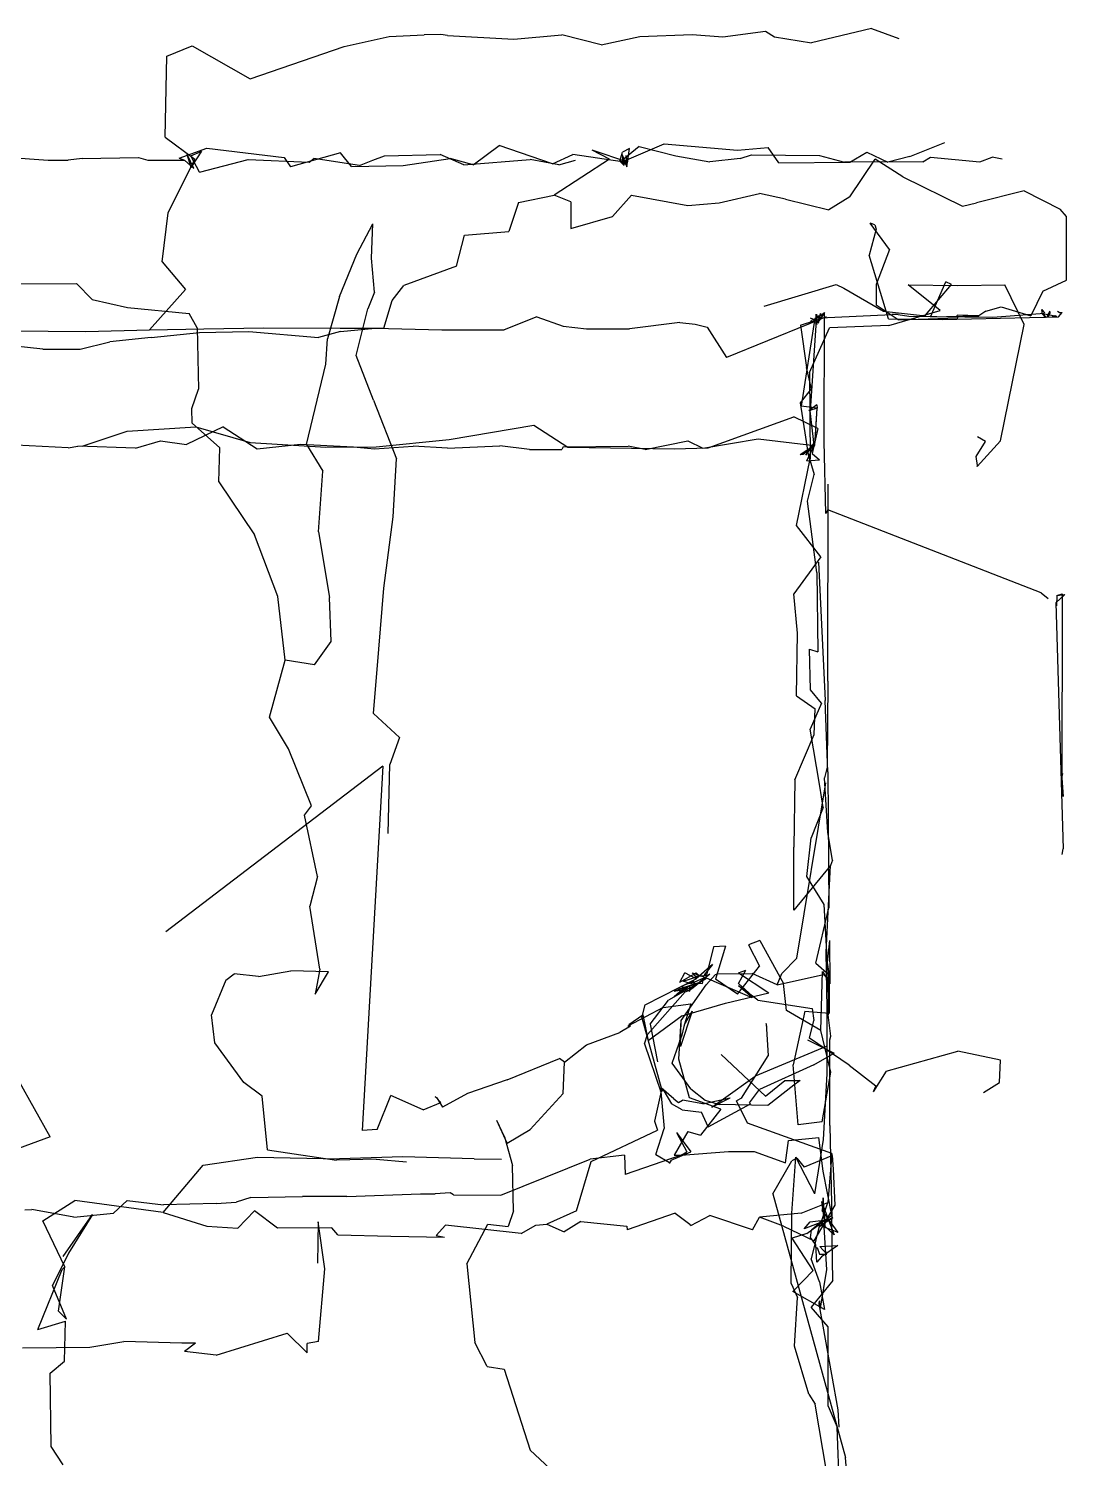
# Model space of a CAD drawing. Extents: x -23.69 to -18.89, y 7.29 to 15.59.
# Drawn here: x -20.872 to -18.885, y 12.476 to 15.215 of the extents above; entities that cross this region are included whole.
import ezdxf

# ---------------------------------------------------------------- set-up
doc = ezdxf.new("R2010")
doc.units = 0

msp = doc.modelspace()

# ---------------------------------------------------------------- linework, layer by layer
at = {"layer": 'SKELETON'}
for p, q in [((-20.181999, 15.2, -1.549), (-20.115, 15.203, -1.535)), ((-20.083, 15.204, -1.535), (-20.115, 15.203, -1.535)), ((-20.07, 15.202, -1.56), (-20.083, 15.204, -1.535)), ((-20.07, 15.202, -1.56), (-19.943001, 15.195, -1.561)), ((-19.943001, 15.195, -1.561), (-19.851, 15.203, -1.557)), ((-19.775999, 15.184, -1.509), (-19.851, 15.203, -1.557)), ((-19.702, 15.2, -1.507), (-19.601999, 15.204, -1.51)), ((-19.601999, 15.204, -1.51), (-19.542999, 15.199, -1.509)), ((-19.542999, 15.199, -1.509), (-19.461, 15.21, -1.522)), ((-19.461, 15.21, -1.522), (-19.444, 15.199, -1.506)), ((-19.257999, 15.215, -1.527), (-19.372999, 15.188, -1.507)), ((-19.257999, 15.215, -1.527), (-19.205999, 15.196, -1.5)), ((-20.608, 15.162, -1.51), (-20.559, 15.182, -1.502)), ((-20.559, 15.182, -1.502), (-20.448, 15.119, -1.506)), ((-20.448, 15.119, -1.506), (-20.268, 15.181, -1.511)), ((-20.268, 15.181, -1.511), (-20.181999, 15.2, -1.549)), ((-19.775999, 15.184, -1.509), (-19.702, 15.2, -1.507)), ((-19.444, 15.199, -1.506), (-19.372999, 15.188, -1.507)), ((-20.611, 15.007, -1.507), (-20.608, 15.162, -1.51)), ((-20.611, 15.007, -1.507), (-20.554001, 14.965, -1.5)), ((-20.584, 14.967, -0.395), (-20.531, 14.986, -0.37)), ((-20.531, 14.986, -0.37), (-20.382999, 14.968, -0.325)), ((-20.021, 14.954, -0.342), (-19.971001, 14.991, -0.331)), ((-19.868999, 14.956, -0.347), (-19.971001, 14.991, -0.331)), ((-19.702999, 14.989, -0.955), (-19.735001, 14.963, -0.974)), ((-19.722, 14.985, -0.762), (-19.735001, 14.978, -0.659)), ((-19.731001, 14.962, -0.369), (-19.655001, 14.994, -0.329)), ((-19.726999, 14.95, -0.794), (-19.722, 14.985, -0.762)), ((-19.702999, 14.989, -0.955), (-19.632999, 14.971, -0.824)), ((-19.655001, 14.994, -0.329), (-19.514999, 14.982, -0.315)), ((-19.514999, 14.982, -0.315), (-19.455999, 14.987, -0.316)), ((-19.436001, 14.958, -0.34), (-19.455999, 14.987, -0.316)), ((-19.184999, 14.97, -0.318), (-19.118, 14.997, -0.334)), ((-20.915001, 14.969, -0.488), (-20.834999, 14.963, -0.469)), ((-20.834999, 14.963, -0.469), (-20.797001, 14.963, -0.473)), ((-20.77, 14.966, -0.469), (-20.797001, 14.963, -0.473)), ((-20.77, 14.966, -0.469), (-20.662001, 14.968, -0.44)), ((-20.662001, 14.968, -0.44), (-20.643999, 14.963, -0.442)), ((-20.643999, 14.963, -0.442), (-20.573999, 14.963, -0.402)), ((-20.605, 14.862, -1.489), (-20.554001, 14.965, -1.5)), ((-20.584, 14.967, -0.395), (-20.573999, 14.963, -0.402)), ((-20.556, 14.947, -0.42), (-20.573999, 14.963, -0.402)), ((-20.561001, 14.949, -0.576), (-20.569, 14.974, -0.508)), ((-20.556, 14.947, -0.42), (-20.569, 14.974, -0.508)), ((-20.562, 14.971, -0.674), (-20.541, 14.98, -0.636)), ((-20.545, 14.94, -0.751), (-20.562, 14.971, -0.674)), ((-20.561001, 14.949, -0.576), (-20.541, 14.98, -0.636)), ((-20.545, 14.94, -0.751), (-20.452, 14.964, -0.834)), ((-20.452, 14.964, -0.834), (-20.334999, 14.959, -0.833)), ((-20.382999, 14.968, -0.325), (-20.371, 14.95, -0.352)), ((-20.275, 14.977, -0.361), (-20.371, 14.95, -0.352)), ((-20.334999, 14.959, -0.833), (-20.326, 14.966, -0.853)), ((-20.239, 14.953, -0.838), (-20.326, 14.966, -0.853)), ((-20.254, 14.951, -0.351), (-20.275, 14.977, -0.361)), ((-20.239, 14.953, -0.838), (-20.212999, 14.963, -0.83)), ((-20.212999, 14.963, -0.83), (-20.191, 14.971, -0.843)), ((-20.191, 14.971, -0.843), (-20.084, 14.974, -0.852)), ((-20.155001, 14.953, -0.352), (-20.065001, 14.966, -0.322)), ((-20.039, 14.954, -0.837), (-20.084, 14.974, -0.852)), ((-20.021, 14.954, -0.342), (-20.065001, 14.966, -0.322)), ((-20.039, 14.954, -0.837), (-19.912001, 14.964, -0.826)), ((-19.857, 14.954, -0.835), (-19.912001, 14.964, -0.826)), ((-19.868999, 14.956, -0.347), (-19.83, 14.974, -0.317)), ((-19.76, 14.965, -1.497), (-19.865999, 14.896, -1.495)), ((-19.857, 14.954, -0.835), (-19.825001, 14.963, -0.826)), ((-19.736, 14.96, -0.325), (-19.83, 14.974, -0.317)), ((-19.76, 14.965, -1.497), (-19.792999, 14.982, -1.482)), ((-19.725, 14.959, -1.422), (-19.792999, 14.982, -1.482)), ((-19.732, 14.954, -0.538), (-19.740999, 14.963, -0.469)), ((-19.740999, 14.963, -0.469), (-19.726999, 14.954, -0.441)), ((-19.74, 14.961, -0.664), (-19.735001, 14.978, -0.659)), ((-19.732, 14.953, -0.658), (-19.74, 14.961, -0.664)), ((-19.732, 14.953, -0.658), (-19.737, 14.958, -0.55)), ((-19.732, 14.954, -0.538), (-19.737, 14.958, -0.55)), ((-19.735001, 14.971, -0.939), (-19.736, 14.973, -0.883)), ((-19.736, 14.973, -0.883), (-19.726999, 14.95, -0.794)), ((-19.731001, 14.962, -0.369), (-19.736, 14.96, -0.325)), ((-19.735001, 14.971, -0.939), (-19.735001, 14.963, -0.974)), ((-19.732, 14.958, -0.977), (-19.735001, 14.963, -0.974)), ((-19.73, 14.956, -1.053), (-19.733999, 14.968, -1.028)), ((-19.733999, 14.968, -1.028), (-19.733999, 14.956, -1.01)), ((-19.732, 14.958, -0.977), (-19.733999, 14.956, -1.01)), ((-19.726999, 14.955, -1.178), (-19.733, 14.964, -1.07)), ((-19.733, 14.964, -1.07), (-19.73, 14.956, -1.053)), ((-19.726999, 14.954, -0.441), (-19.731001, 14.962, -0.369)), ((-19.726999, 14.966, -1.325), (-19.728001, 14.972, -1.219)), ((-19.726999, 14.955, -1.178), (-19.728001, 14.972, -1.219)), ((-19.728001, 14.963, -1.332), (-19.726999, 14.966, -1.325)), ((-19.728001, 14.963, -1.332), (-19.725, 14.959, -1.422)), ((-19.632999, 14.971, -0.824), (-19.568001, 14.96, -0.83)), ((-19.51, 14.966, -0.824), (-19.568001, 14.96, -0.83)), ((-19.51, 14.966, -0.824), (-19.488001, 14.973, -0.823)), ((-19.488001, 14.973, -0.823), (-19.358, 14.972, -0.822)), ((-19.436001, 14.958, -0.34), (-19.299999, 14.959, -0.341)), ((-19.358, 14.972, -0.822), (-19.309999, 14.959, -0.832)), ((-19.16, 14.96, -0.827), (-19.309999, 14.959, -0.832)), ((-19.299999, 14.959, -0.341), (-19.267, 14.978, -0.315)), ((-19.299999, 14.893, -1.49), (-19.250999, 14.965, -1.491)), ((-19.267, 14.978, -0.315), (-19.226999, 14.959, -0.339)), ((-19.198, 14.931, -1.483), (-19.250999, 14.965, -1.491)), ((-19.184999, 14.97, -0.318), (-19.226999, 14.959, -0.339)), ((-19.16, 14.96, -0.827), (-19.145, 14.969, -0.82)), ((-19.145, 14.969, -0.82), (-19.051001, 14.96, -0.827)), ((-19.051001, 14.96, -0.827), (-19.027, 14.969, -0.819)), ((-19.007999, 14.965, -0.817), (-19.027, 14.969, -0.819)), ((-20.254, 14.951, -0.351), (-20.155001, 14.953, -0.352)), ((-19.198, 14.931, -1.483), (-19.084, 14.875, -1.486)), ((-18.966, 14.904, -1.49), (-19.056999, 14.881, -1.481)), ((-18.966, 14.904, -1.49), (-18.896999, 14.869, -1.482)), ((-19.934, 14.882, -1.482), (-19.952999, 14.826, -1.485)), ((-19.934, 14.882, -1.482), (-19.865999, 14.896, -1.495)), ((-19.834, 14.883, -1.495), (-19.865999, 14.896, -1.495)), ((-19.834, 14.883, -1.495), (-19.834, 14.832, -1.486)), ((-19.718, 14.896, -1.491), (-19.754, 14.855, -1.48)), ((-19.718, 14.896, -1.491), (-19.610001, 14.876, -1.475)), ((-19.610001, 14.876, -1.475), (-19.549999, 14.881, -1.483)), ((-19.549999, 14.881, -1.483), (-19.473, 14.899, -1.48)), ((-19.423, 14.888, -1.487), (-19.473, 14.899, -1.48)), ((-19.423, 14.888, -1.487), (-19.34, 14.868, -1.481)), ((-19.299999, 14.893, -1.49), (-19.34, 14.868, -1.481)), ((-19.084, 14.875, -1.486), (-19.056999, 14.881, -1.481)), ((-20.617001, 14.768, -1.514), (-20.605, 14.862, -1.489)), ((-19.834, 14.832, -1.486), (-19.754, 14.855, -1.48)), ((-18.885, 14.855, -1.473), (-18.896999, 14.869, -1.482)), ((-18.885, 14.733, -1.443), (-18.885, 14.855, -1.473)), ((-20.243999, 14.783, 2.849), (-20.212999, 14.841, 2.836)), ((-20.216, 14.775, 2.836), (-20.212999, 14.841, 2.836)), ((-20.052999, 14.76, -1.474), (-20.038, 14.819, -1.483)), ((-20.038, 14.819, -1.483), (-19.952999, 14.826, -1.485)), ((-19.249001, 14.831, -0.39), (-19.263, 14.781, -0.382)), ((-19.224001, 14.792, -0.562), (-19.261, 14.842, -0.428)), ((-19.252001, 14.839, -0.417), (-19.261, 14.842, -0.428)), ((-19.252001, 14.839, -0.417), (-19.249001, 14.831, -0.39)), ((-19.224001, 14.792, -0.562), (-19.249001, 14.725, -0.682)), ((-20.617001, 14.768, -1.514), (-20.572001, 14.715, -1.483)), ((-20.277, 14.702, 2.897), (-20.243999, 14.783, 2.849)), ((-20.209999, 14.71, 2.837), (-20.216, 14.775, 2.836)), ((-19.226, 14.659, -0.374), (-19.263, 14.781, -0.382)), ((-20.052999, 14.76, -1.474), (-20.153999, 14.723, -1.481)), ((-20.903999, 14.726, 3.18), (-20.781, 14.727, 3.149)), ((-20.750999, 14.696, 3.11), (-20.781, 14.727, 3.149)), ((-20.641001, 14.638, -1.454), (-20.572001, 14.715, -1.483)), ((-20.209999, 14.71, 2.837), (-20.223, 14.678, 2.834)), ((-20.176001, 14.694, -1.483), (-20.153999, 14.723, -1.481)), ((-19.464001, 14.683, -1.443), (-19.326, 14.725, -1.448)), ((-19.326, 14.725, -1.448), (-19.311001, 14.718, -1.426)), ((-19.311001, 14.718, -1.426), (-19.235001, 14.674, -1.375)), ((-19.249001, 14.725, -0.682), (-19.249001, 14.685, -0.759)), ((-19.127001, 14.675, 4.013), (-19.188, 14.724, 4.007)), ((-19.188, 14.724, 4.007), (-19.093, 14.723, 4.027)), ((-19.155001, 14.666, -1.238), (-19.105, 14.725, -1.278)), ((-19.145, 14.663, -1.092), (-19.115999, 14.73, -1.195)), ((-19.105, 14.725, -1.278), (-19.115999, 14.73, -1.195)), ((-19.093, 14.723, 4.027), (-19.003, 14.724, 4.026)), ((-18.966, 14.648, 3.999), (-19.003, 14.724, 4.026)), ((-18.93, 14.712, -1.437), (-18.952999, 14.665, -1.336)), ((-18.93, 14.712, -1.437), (-18.885, 14.733, -1.443)), ((-20.750999, 14.696, 3.11), (-20.683001, 14.681, 3.12)), ((-20.277, 14.702, 2.897), (-20.299999, 14.621, 2.964)), ((-20.191999, 14.641, -1.459), (-20.176001, 14.694, -1.483)), ((-19.207001, 14.657, -0.862), (-19.249001, 14.685, -0.759)), ((-19.039, 14.674, -1.188), (-19.01, 14.682, -1.208)), ((-19.01, 14.682, -1.208), (-18.952999, 14.665, -1.336)), ((-20.683001, 14.681, 3.12), (-20.565001, 14.669, 3.091)), ((-20.549999, 14.642, 3.053), (-20.565001, 14.669, 3.091)), ((-20.245001, 14.589, 2.862), (-20.223, 14.678, 2.834)), ((-19.899, 14.663, -1.124), (-19.962, 14.638, -1.117)), ((-19.899, 14.663, -1.124), (-19.849001, 14.645, -1.138)), ((-19.393999, 14.647, -1.143), (-19.344999, 14.663, -1.069)), ((-19.367001, 14.66, -0.111), (-19.393, 14.492, 0.007)), ((-19.344999, 14.663, -1.069), (-19.379, 14.649, -1.069)), ((-19.372999, 14.656, -0.98), (-19.379, 14.649, -1.069)), ((-19.364, 14.656, -0.485), (-19.375999, 14.483, -0.502)), ((-19.365999, 14.655, -0.619), (-19.375, 14.66, -0.561)), ((-19.364, 14.656, -0.485), (-19.375, 14.66, -0.561)), ((-19.372999, 14.656, -0.98), (-19.365999, 14.652, -0.802)), ((-19.368, 14.654, -0.746), (-19.365999, 14.655, -0.619)), ((-19.365999, 14.652, -0.802), (-19.368, 14.654, -0.746)), ((-19.367001, 14.66, -0.111), (-19.365999, 14.66, -0.043)), ((-19.360001, 14.665, 0.988), (-19.365999, 14.658, 1.046)), ((-19.365999, 14.66, -0.043), (-19.362, 14.661, 0.083)), ((-19.365999, 14.658, 1.046), (-19.363001, 14.661, 1.229)), ((-19.364, 14.668, 0.474), (-19.365, 14.659, 0.591)), ((-19.362, 14.667, 1.645), (-19.365, 14.665, 1.757)), ((-19.365, 14.661, 0.841), (-19.360001, 14.665, 0.988)), ((-19.365, 14.665, 1.757), (-19.364, 14.656, 1.891)), ((-19.363001, 14.648, 0.677), (-19.365, 14.661, 0.841)), ((-19.363001, 14.661, 1.229), (-19.365, 14.661, 1.297)), ((-19.365, 14.661, 1.297), (-19.360001, 14.661, 1.434)), ((-19.365, 14.659, 0.591), (-19.363001, 14.648, 0.677)), ((-19.364, 14.666, 0.343), (-19.364, 14.668, 0.474)), ((-19.364, 14.666, 1.588), (-19.362, 14.667, 1.645)), ((-19.363001, 14.663, 0.208), (-19.364, 14.666, 0.343)), ((-19.360001, 14.661, 1.434), (-19.364, 14.666, 1.588)), ((-19.364, 14.656, 1.891), (-19.362, 14.654, 2.058)), ((-19.363001, 14.664, 2.72), (-19.354, 14.666, 2.86)), ((-19.354, 14.661, 2.602), (-19.363001, 14.664, 2.72)), ((-19.362, 14.661, 0.083), (-19.363001, 14.663, 0.208)), ((-19.362, 14.654, 2.058), (-19.360001, 14.651, 2.178)), ((-19.357, 14.658, 3.23), (-19.361, 14.663, 3.36)), ((-19.361, 14.663, 3.36), (-19.356001, 14.661, 3.448)), ((-19.360001, 14.651, 2.178), (-19.356001, 14.669, 2.261)), ((-19.356001, 14.669, 2.261), (-19.360001, 14.656, 2.391)), ((-19.360001, 14.656, 2.391), (-19.358, 14.656, 2.491)), ((-19.358, 14.664, 2.971), (-19.348, 14.671, 3.108)), ((-19.354, 14.666, 2.86), (-19.358, 14.664, 2.971)), ((-19.358, 14.656, 2.491), (-19.354, 14.661, 2.602)), ((-19.348, 14.671, 3.108), (-19.357, 14.658, 3.23)), ((-19.356001, 14.661, 3.448), (-19.219, 14.667, 3.316)), ((-19.349001, 14.422, 2.847), (-19.348, 14.671, 3.108)), ((-19.235001, 14.674, -1.375), (-19.155001, 14.665, -1.344)), ((-19.226, 14.659, -0.374), (-19.122, 14.658, -0.381)), ((-19.225, 14.646, 4.003), (-19.127001, 14.675, 4.013)), ((-19.207001, 14.667, 3.397), (-19.219, 14.667, 3.316)), ((-19.207001, 14.667, 3.397), (-19.187, 14.664, 3.437)), ((-19.207001, 14.657, -0.862), (-19.093, 14.661, -0.868)), ((-19.187, 14.664, 3.437), (-19.025999, 14.662, 3.413)), ((-19.155001, 14.665, -1.344), (-19.155001, 14.666, -1.238)), ((-19.145, 14.663, -1.092), (-19.052999, 14.665, -1.114)), ((-19.122, 14.658, -0.381), (-18.9, 14.663, -0.266)), ((-19.052999, 14.665, -1.114), (-19.094, 14.666, -0.996)), ((-19.093, 14.661, -0.868), (-19.094, 14.666, -0.996)), ((-19.039, 14.674, -1.188), (-19.052999, 14.665, -1.114)), ((-19.025999, 14.662, 3.413), (-18.927, 14.67, 3.326)), ((-18.931, 14.668, 3.184), (-18.931999, 14.677, 3.211)), ((-18.931999, 14.677, 3.211), (-18.927, 14.67, 3.326)), ((-18.931, 14.668, 3.184), (-18.924999, 14.662, 3.034)), ((-18.93, 14.669, 1.868), (-18.924, 14.662, 1.877)), ((-18.93, 14.669, 1.868), (-18.907, 14.665, 1.286)), ((-18.929001, 14.662, 2.844), (-18.919001, 14.663, 2.777)), ((-18.929001, 14.662, 2.844), (-18.924999, 14.662, 3.034)), ((-18.924, 14.662, 1.877), (-18.92, 14.663, 2.112)), ((-18.917, 14.674, 2.522), (-18.922001, 14.665, 2.657)), ((-18.922001, 14.665, 2.657), (-18.919001, 14.663, 2.777)), ((-18.916, 14.671, 2.219), (-18.92, 14.663, 2.112)), ((-18.919001, 14.664, 2.254), (-18.917, 14.674, 2.522)), ((-18.916, 14.671, 2.219), (-18.919001, 14.664, 2.254)), ((-18.912001, 14.664, 0.973), (-18.906, 14.665, 1.246)), ((-18.912001, 14.664, 0.973), (-18.903, 14.664, 0.909)), ((-18.906, 14.665, 1.246), (-18.907, 14.665, 1.286)), ((-18.899, 14.671, -0.145), (-18.902, 14.673, 0.255)), ((-18.9, 14.663, -0.266), (-18.893, 14.671, -0.254)), ((-18.899, 14.671, -0.145), (-18.893, 14.671, -0.254)), ((-20.907, 14.636, -1.512), (-20.763, 14.635, -1.503)), ((-20.763, 14.635, -1.503), (-20.641001, 14.638, -1.454)), ((-20.641001, 14.638, -1.454), (-20.537001, 14.64, -1.466)), ((-20.638, 14.623, -1.112), (-20.545, 14.633, -1.123)), ((-20.549999, 14.642, 3.053), (-20.547001, 14.524, 3.072)), ((-20.545, 14.633, -1.123), (-20.451, 14.635, -1.123)), ((-20.537001, 14.64, -1.466), (-20.422001, 14.642, -1.446)), ((-20.451, 14.635, -1.123), (-20.316999, 14.623, -1.119)), ((-20.422001, 14.642, -1.446), (-20.275999, 14.641, -1.447)), ((-20.275, 14.635, -1.153), (-20.316999, 14.623, -1.119)), ((-20.275999, 14.641, -1.447), (-20.191999, 14.641, -1.459)), ((-20.275, 14.635, -1.153), (-20.209, 14.641, -1.118)), ((-20.209, 14.641, -1.118), (-20.080999, 14.638, -1.121)), ((-20.080999, 14.638, -1.121), (-19.962, 14.638, -1.117)), ((-19.849001, 14.645, -1.138), (-19.804001, 14.64, -1.119)), ((-19.804001, 14.64, -1.119), (-19.722, 14.64, -1.122)), ((-19.625, 14.652, -1.124), (-19.722, 14.64, -1.122)), ((-19.625, 14.652, -1.124), (-19.596001, 14.649, -1.125)), ((-19.596001, 14.649, -1.125), (-19.573, 14.643, -1.121)), ((-19.573, 14.643, -1.121), (-19.535999, 14.585, -1.116)), ((-19.379, 14.649, -1.069), (-19.535999, 14.585, -1.116)), ((-19.393999, 14.647, -1.143), (-19.382999, 14.566, -1.124)), ((-19.377001, 14.556, 4.024), (-19.339001, 14.642, 4.041)), ((-19.225, 14.646, 4.003), (-19.339001, 14.642, 4.041)), ((-19.011, 14.425, 4.118), (-18.966, 14.648, 3.999)), ((-20.844999, 14.601, -1.112), (-20.927999, 14.61, -1.118)), ((-20.844999, 14.601, -1.112), (-20.774, 14.601, -1.118)), ((-20.774, 14.601, -1.118), (-20.716999, 14.615, -1.118)), ((-20.638, 14.623, -1.112), (-20.716999, 14.615, -1.118)), ((-20.302999, 14.572, 2.966), (-20.299999, 14.621, 2.964)), ((-20.34, 14.418, 2.985), (-20.302999, 14.572, 2.966)), ((-20.212, 14.503, 2.839), (-20.245001, 14.589, 2.862)), ((-19.372999, 14.525, -1.111), (-19.382999, 14.566, -1.124)), ((-19.377001, 14.556, 4.024), (-19.375999, 14.391, 4.023)), ((-20.559999, 14.487, 3.085), (-20.547001, 14.524, 3.072)), ((-19.393999, 14.498, -1.121), (-19.372999, 14.525, -1.111)), ((-20.212, 14.503, 2.839), (-20.167999, 14.391, 2.86)), ((-19.378, 14.395, -1.117), (-19.393999, 14.498, -1.121)), ((-19.362, 14.488, -0.039), (-19.393, 14.492, 0.007)), ((-19.363001, 14.494, -0.135), (-19.378, 14.483, -0.163)), ((-19.363001, 14.494, -0.135), (-19.362, 14.488, -0.039)), ((-20.559, 14.459, 3.084), (-20.559999, 14.487, 3.085)), ((-19.570999, 14.412, -0.57), (-19.407, 14.471, -0.751)), ((-19.361, 14.449, -0.772), (-19.407, 14.471, -0.751)), ((-19.362, 14.488, -0.237), (-19.378, 14.483, -0.166)), ((-19.378, 14.483, -0.166), (-19.378, 14.483, -0.163)), ((-19.368, 14.417, -0.493), (-19.375999, 14.483, -0.502)), ((-19.367001, 14.417, -0.322), (-19.362, 14.488, -0.237)), ((-19.365999, 14.424, 0.023), (-19.362, 14.488, -0.039)), ((-20.77, 14.415, -0.594), (-20.684, 14.444, -0.553)), ((-20.684, 14.444, -0.553), (-20.552, 14.452, -0.556)), ((-20.5, 14.452, -0.006), (-20.57, 14.418, -0.052)), ((-20.559, 14.459, 3.084), (-20.506001, 14.412, 3.061)), ((-20.552, 14.452, -0.556), (-20.448, 14.422, -0.56)), ((-20.5, 14.452, -0.006), (-20.434999, 14.41, -0.031)), ((-20.066999, 14.428, -0.555), (-19.905001, 14.455, -0.597)), ((-19.905001, 14.455, -0.597), (-19.84, 14.413, -0.57)), ((-19.361, 14.449, -0.772), (-19.372, 14.401, -0.742)), ((-20.797001, 14.412, -0.037), (-20.921, 14.418, -0.051)), ((-20.797001, 14.412, -0.037), (-20.778, 14.415, -0.049)), ((-20.667999, 14.411, -0.038), (-20.778, 14.415, -0.049)), ((-20.667999, 14.411, -0.038), (-20.620001, 14.425, -0.056)), ((-20.620001, 14.425, -0.056), (-20.57, 14.418, -0.052)), ((-20.507999, 14.347, 3.062), (-20.506001, 14.412, 3.061)), ((-20.448, 14.422, -0.56), (-20.302999, 14.413, -0.586)), ((-20.434999, 14.41, -0.031), (-20.351999, 14.419, -0.054)), ((-20.351999, 14.419, -0.054), (-20.25, 14.414, -0.044)), ((-20.34, 14.418, 2.985), (-20.309, 14.367, 2.967)), ((-20.302999, 14.413, -0.586), (-20.207001, 14.414, -0.57)), ((-20.25, 14.414, -0.044), (-20.209999, 14.41, -0.039)), ((-20.209999, 14.41, -0.039), (-20.136, 14.415, -0.05)), ((-20.207001, 14.414, -0.57), (-20.066999, 14.428, -0.555)), ((-20.07, 14.411, -0.023), (-20.136, 14.415, -0.05)), ((-20.07, 14.411, -0.023), (-19.969999, 14.416, -0.052)), ((-19.913, 14.409, -0.031), (-19.969999, 14.416, -0.052)), ((-19.913, 14.409, -0.031), (-19.851, 14.409, -0.03)), ((-19.849001, 14.414, -0.052), (-19.851, 14.409, -0.03)), ((-19.849001, 14.414, -0.052), (-19.724001, 14.415, -0.052)), ((-19.84, 14.413, -0.57), (-19.636, 14.41, -0.581)), ((-19.691999, 14.409, -0.031), (-19.724001, 14.415, -0.052)), ((-19.691999, 14.409, -0.031), (-19.610001, 14.425, -0.059)), ((-19.636, 14.41, -0.581), (-19.570999, 14.412, -0.57)), ((-19.610001, 14.425, -0.059), (-19.580999, 14.411, -0.022)), ((-19.580999, 14.411, -0.022), (-19.475, 14.429, -0.007)), ((-19.475, 14.429, -0.007), (-19.372999, 14.417, -0.082)), ((-19.395, 14.399, -0.464), (-19.368, 14.417, -0.493)), ((-19.389, 14.4, -0.325), (-19.367001, 14.417, -0.322)), ((-19.384001, 14.398, -0.044), (-19.365999, 14.424, 0.023)), ((-19.372999, 14.417, -0.082), (-19.384001, 14.398, -0.044)), ((-19.382, 14.387, -0.621), (-19.368, 14.417, -0.493)), ((-19.349001, 14.422, 2.847), (-19.349001, 14.424, 2.829)), ((-19.346001, 14.286, 2.48), (-19.349001, 14.424, 2.829)), ((-19.058001, 14.395, 4.279), (-19.040001, 14.424, 4.397)), ((-19.056, 14.376, 4.129), (-19.011, 14.425, 4.118)), ((-19.040001, 14.424, 4.397), (-19.055, 14.433, 4.533)), ((-20.174, 14.28, 2.849), (-20.167999, 14.391, 2.86)), ((-19.402, 14.263, 4.016), (-19.375999, 14.391, 4.023)), ((-19.395, 14.399, -0.464), (-19.389, 14.4, -0.325)), ((-19.382, 14.387, -0.621), (-19.358, 14.389, -0.625)), ((-19.378, 14.395, -1.117), (-19.368, 14.361, -1.116)), ((-19.372, 14.401, -0.742), (-19.358, 14.389, -0.625)), ((-19.055, 14.378, 4.176), (-19.058001, 14.395, 4.279)), ((-20.316999, 14.251, 2.978), (-20.309, 14.367, 2.967)), ((-19.381001, 14.31, -1.117), (-19.368, 14.361, -1.116)), ((-19.056, 14.376, 4.129), (-19.055, 14.378, 4.176)), ((-20.507999, 14.347, 3.062), (-20.440001, 14.245, 3.045)), ((-19.341999, 13.965, 3.686), (-19.341, 14.342, 3.5)), ((-19.363001, 14.173, -1.112), (-19.381001, 14.31, -1.117)), ((-20.191999, 14.143, 2.84), (-20.174, 14.28, 2.849)), ((-19.341999, 14.293, 2.468), (-19.346001, 14.286, 2.48)), ((-18.933001, 14.134, 2.025), (-19.341999, 14.293, 2.468)), ((-20.395, 14.127, 3.036), (-20.440001, 14.245, 3.045)), ((-20.316999, 14.251, 2.978), (-20.296, 14.125, 2.967)), ((-19.355, 14.203, 4.012), (-19.402, 14.263, 4.016)), ((-19.355, 14.203, 4.012), (-19.407, 14.132, 4.015)), ((-19.360001, 14.193, 0.872), (-19.347, 13.928, 1.054)), ((-19.363001, 14.173, -1.112), (-19.361, 14.021, -1.111)), ((-20.202, 14.026, 2.84), (-20.191999, 14.143, 2.84)), ((-18.933001, 14.134, 2.025), (-18.92, 14.123, 2.042)), ((-20.381001, 14.005, 3.038), (-20.395, 14.127, 3.036)), ((-20.292999, 14.041, 2.965), (-20.296, 14.125, 2.967)), ((-19.4, 14.057, 4.01), (-19.407, 14.132, 4.015)), ((-18.888, 14.131, -1.519), (-18.905001, 14.115, -1.565)), ((-18.905001, 14.115, -1.565), (-18.891001, 13.644, -1.455)), ((-18.903, 14.129, -1.496), (-18.903999, 14.109, -1.479)), ((-18.903, 14.129, -1.463), (-18.903999, 14.109, -1.479)), ((-18.903, 14.129, -1.463), (-18.893, 14.132, -1.383)), ((-18.903, 14.129, -1.496), (-18.888, 14.131, -1.519)), ((-18.893, 14.132, -1.383), (-18.893999, 13.756, -1.289)), ((-19.402, 13.937, 4.003), (-19.4, 14.057, 4.01)), ((-20.325001, 13.996, 3.018), (-20.292999, 14.041, 2.965)), ((-20.212, 13.903, 2.847), (-20.202, 14.026, 2.84)), ((-19.375, 13.948, -1.114), (-19.377001, 14.026, -1.114)), ((-19.377001, 14.026, -1.114), (-19.361, 14.021, -1.111)), ((-20.410999, 13.896, 3.047), (-20.381001, 14.005, 3.038)), ((-20.325001, 13.996, 3.018), (-20.381001, 14.005, 3.038)), ((-19.354, 13.923, -1.096), (-19.375, 13.948, -1.114)), ((-19.341999, 13.965, 3.686), (-19.343, 13.8, 3.794)), ((-19.402, 13.937, 4.003), (-19.365999, 13.912, 4.024)), ((-19.354, 13.923, -1.096), (-19.375999, 13.873, -1.105)), ((-19.341999, 13.791, 0.893), (-19.347, 13.928, 1.054)), ((-20.375, 13.835, 3.002), (-20.410999, 13.896, 3.047)), ((-20.162001, 13.857, 2.846), (-20.212, 13.903, 2.847)), ((-19.368, 13.863, 4.025), (-19.365999, 13.912, 4.024)), ((-19.405001, 13.776, 4.013), (-19.368, 13.863, 4.025)), ((-19.357, 13.764, -1.11), (-19.375999, 13.873, -1.105)), ((-20.330999, 13.726, 2.971), (-20.375, 13.835, 3.002)), ((-20.162001, 13.857, 2.846), (-20.181, 13.805, 2.836)), ((-20.184, 13.673, 2.832), (-20.181, 13.805, 2.836)), ((-20.194, 13.802, -1.105), (-20.610001, 13.485, -1.105)), ((-20.194, 13.802, -1.105), (-20.233999, 13.104, -1.106)), ((-19.343, 13.8, 3.794), (-19.348, 13.78, 3.8)), ((-19.341999, 13.675, 3.861), (-19.348, 13.78, 3.8)), ((-19.341999, 13.791, 0.893), (-19.34, 13.531, 0.893)), ((-18.893999, 13.779, -1.237), (-18.892, 13.788, -1.237)), ((-18.893999, 13.779, -1.237), (-18.891001, 13.744, -1.275)), ((-19.405001, 13.776, 4.013), (-19.407, 13.647, 4.005)), ((-19.400999, 13.434, 0.347), (-19.346001, 13.77, 0.027)), ((-19.351, 13.723, -1.101), (-19.357, 13.764, -1.11)), ((-18.891001, 13.744, -1.275), (-18.893999, 13.756, -1.289)), ((-20.344, 13.708, 2.943), (-20.330999, 13.726, 2.971)), ((-19.351, 13.723, -1.101), (-19.374001, 13.665, -1.113)), ((-20.319, 13.591, 2.881), (-20.344, 13.708, 2.943)), ((-19.333, 13.622, 3.894), (-19.341999, 13.675, 3.861)), ((-19.407, 13.526, 4.011), (-19.407, 13.647, 4.005)), ((-19.382, 13.591, -1.113), (-19.374001, 13.665, -1.113)), ((-18.893, 13.633, -1.464), (-18.891001, 13.644, -1.455)), ((-19.333, 13.622, 3.894), (-19.337, 13.612, 3.941)), ((-20.319, 13.591, 2.881), (-20.334, 13.534, 2.912)), ((-19.337, 13.612, 3.941), (-19.407, 13.526, 4.011)), ((-19.349001, 13.537, -1.108), (-19.382, 13.591, -1.113)), ((-19.344999, 13.446, 3.999), (-19.337, 13.612, 3.941)), ((-20.315001, 13.413, 2.896), (-20.334, 13.534, 2.912)), ((-19.365, 13.425, 0.815), (-19.34, 13.531, 0.893)), ((-19.341999, 13.411, -1.066), (-19.349001, 13.537, -1.108)), ((-19.561001, 13.456, 0.825), (-19.576, 13.394, 0.84)), ((-19.538, 13.457, 0.747), (-19.561001, 13.456, 0.825)), ((-19.538, 13.457, 0.747), (-19.556999, 13.394, 0.677)), ((-19.472, 13.468, 0.517), (-19.493999, 13.46, 0.579)), ((-19.493999, 13.46, 0.579), (-19.473, 13.419, 0.679)), ((-19.472, 13.468, 0.517), (-19.427, 13.386, 0.531)), ((-19.339001, 13.468, 0.45), (-19.343, 13.426, 0.36)), ((-19.339001, 13.468, 0.45), (-19.337999, 13.385, 0.533)), ((-19.563, 13.422, 3.461), (-19.594, 13.395, 3.474)), ((-19.563, 13.422, 3.461), (-19.577999, 13.403, 3.377)), ((-19.400999, 13.434, 0.347), (-19.43, 13.405, 0.279)), ((-19.365, 13.425, 0.815), (-19.339001, 13.402, 0.82)), ((-19.343, 13.338, 3.989), (-19.344999, 13.446, 3.999)), ((-19.343, 13.426, 0.36), (-19.337999, 13.392, 0.324)), ((-20.495001, 13.392, 3.066), (-20.479, 13.404, 3.058)), ((-20.431999, 13.399, 3.033), (-20.479, 13.404, 3.058)), ((-20.431999, 13.399, 3.033), (-20.370001, 13.41, 3.024)), ((-20.298, 13.408, 2.968), (-20.370001, 13.41, 3.024)), ((-20.315001, 13.413, 2.896), (-20.323999, 13.365, 2.912)), ((-20.323999, 13.365, 2.912), (-20.298, 13.408, 2.968)), ((-19.691999, 13.345, 3.455), (-19.594, 13.395, 3.474)), ((-19.576, 13.394, 0.84), (-19.646999, 13.354, 0.923)), ((-19.625, 13.388, 3.569), (-19.594, 13.406, 3.615)), ((-19.625, 13.388, 3.569), (-19.615999, 13.406, 3.449)), ((-19.618999, 13.39, 3.04), (-19.591, 13.399, 3.141)), ((-19.594, 13.395, 3.474), (-19.615999, 13.406, 3.449)), ((-19.58, 13.396, 2.869), (-19.604, 13.385, 2.972)), ((-19.603001, 13.377, 1.648), (-19.568001, 13.404, 1.62)), ((-19.601999, 13.406, 3.746), (-19.594, 13.397, 3.701)), ((-19.601999, 13.406, 3.746), (-19.583, 13.4, 3.806)), ((-19.6, 13.378, 1.545), (-19.568001, 13.404, 1.62)), ((-19.594999, 13.399, 3.227), (-19.573999, 13.402, 3.328)), ((-19.591, 13.399, 3.141), (-19.594999, 13.399, 3.227)), ((-19.594, 13.406, 3.615), (-19.587, 13.4, 3.643)), ((-19.587, 13.4, 3.643), (-19.594, 13.397, 3.701)), ((-19.487, 13.358, 3.959), (-19.583, 13.4, 3.806)), ((-19.582001, 13.386, 2.731), (-19.58, 13.396, 2.869)), ((-19.573999, 13.402, 3.328), (-19.577999, 13.403, 3.377)), ((-19.556999, 13.403, 0.229), (-19.575001, 13.383, 0.201)), ((-19.556999, 13.403, 0.229), (-19.552999, 13.404, 0.161)), ((-19.514999, 13.365, 0.665), (-19.556999, 13.394, 0.677)), ((-19.552999, 13.404, 0.161), (-19.487, 13.405, 0.166)), ((-19.514999, 13.365, 0.665), (-19.473, 13.419, 0.679)), ((-19.513, 13.386, 4.326), (-19.499001, 13.411, 4.395)), ((-19.513, 13.406, 4.423), (-19.499001, 13.411, 4.395)), ((-19.513, 13.406, 4.423), (-19.455, 13.368, 4.515)), ((-19.438999, 13.383, 0.212), (-19.487, 13.405, 0.166)), ((-19.438999, 13.383, 0.212), (-19.43, 13.405, 0.279)), ((-19.438999, 13.383, 0.212), (-19.35, 13.403, 0.29)), ((-19.355, 13.296, 0.588), (-19.351999, 13.409, 0.571)), ((-19.351999, 13.409, 0.571), (-19.337999, 13.385, 0.533)), ((-19.35, 13.403, 0.29), (-19.337999, 13.392, 0.324)), ((-19.341999, 13.411, -1.066), (-19.341, 13.326, -1.002)), ((-19.339001, 13.329, 0.726), (-19.339001, 13.402, 0.82)), ((-20.495001, 13.392, 3.066), (-20.521999, 13.326, 3.1)), ((-19.687, 13.288, 1.325), (-19.615, 13.37, 1.443)), ((-19.586, 13.388, 2.267), (-19.636, 13.371, 2.304)), ((-19.606001, 13.381, 1.934), (-19.636, 13.36, 1.992)), ((-19.615999, 13.378, 2.021), (-19.636, 13.36, 1.992)), ((-19.636, 13.371, 2.304), (-19.615999, 13.375, 2.396)), ((-19.627001, 13.375, 2.174), (-19.586, 13.388, 2.267)), ((-19.6, 13.384, 2.15), (-19.627001, 13.375, 2.174)), ((-19.622999, 13.315, 0.148), (-19.575001, 13.383, 0.201)), ((-19.621, 13.381, 2.482), (-19.598, 13.39, 2.523)), ((-19.615999, 13.375, 2.396), (-19.621, 13.381, 2.482)), ((-19.604, 13.385, 2.972), (-19.618999, 13.39, 3.04)), ((-19.614, 13.375, 1.738), (-19.617001, 13.375, 1.828)), ((-19.617001, 13.375, 1.828), (-19.606001, 13.371, 1.862)), ((-19.615999, 13.378, 2.021), (-19.593, 13.386, 2.089)), ((-19.615, 13.37, 1.443), (-19.607, 13.373, 1.445)), ((-19.603001, 13.377, 1.648), (-19.614, 13.375, 1.738)), ((-19.610001, 13.387, 2.606), (-19.598, 13.39, 2.523)), ((-19.610001, 13.387, 2.606), (-19.582001, 13.386, 2.731)), ((-19.607, 13.373, 1.445), (-19.6, 13.378, 1.545)), ((-19.606001, 13.371, 1.862), (-19.606001, 13.381, 1.934)), ((-19.6, 13.384, 2.15), (-19.593, 13.386, 2.089)), ((-19.538, 13.348, 4.513), (-19.455, 13.368, 4.515)), ((-19.487, 13.362, 4.277), (-19.513, 13.386, 4.326)), ((-19.476, 13.354, 4.196), (-19.513, 13.381, 4.118)), ((-19.487, 13.359, 4.053), (-19.513, 13.381, 4.118)), ((-19.421, 13.334, 0.586), (-19.427, 13.386, 0.531)), ((-19.657, 13.34, -0.26), (-19.725, 13.304, -0.392)), ((-19.698, 13.32, 3.43), (-19.691999, 13.345, 3.455)), ((-19.681999, 13.308, 0.846), (-19.646999, 13.354, 0.923)), ((-19.657, 13.34, -0.26), (-19.604, 13.347, -0.103)), ((-19.621, 13.324, 4.477), (-19.538, 13.348, 4.513)), ((-19.604, 13.347, -0.103), (-19.617001, 13.306, -0.044)), ((-19.476, 13.354, 4.196), (-19.487, 13.362, 4.277)), ((-19.487, 13.358, 3.959), (-19.487, 13.359, 4.053)), ((-19.476, 13.354, 4.196), (-19.372, 13.338, 4.287)), ((-20.516001, 13.272, 3.093), (-20.521999, 13.326, 3.1)), ((-19.723, 13.307, 4.226), (-19.695999, 13.326, 4.339)), ((-19.698, 13.32, 3.43), (-19.660999, 13.186, 3.431)), ((-19.695999, 13.326, 4.339), (-19.686001, 13.276, 4.405)), ((-19.621, 13.324, 4.477), (-19.686001, 13.276, 4.405)), ((-19.627001, 13.241, 0.143), (-19.622999, 13.315, 0.148)), ((-19.601999, 13.333, 0.055), (-19.624001, 13.265, 0.049)), ((-19.624001, 13.265, 0.049), (-19.622999, 13.315, 0.148)), ((-19.617001, 13.306, -0.044), (-19.601999, 13.333, 0.055)), ((-19.355, 13.296, 0.588), (-19.421, 13.334, 0.586)), ((-19.386, 13.333, 0.697), (-19.408001, 13.23, 0.615)), ((-19.386, 13.333, 0.697), (-19.339001, 13.329, 0.726)), ((-19.377001, 13.281, 4.275), (-19.368999, 13.315, 4.271)), ((-19.372, 13.338, 4.287), (-19.368999, 13.315, 4.271)), ((-19.343, 13.213, 3.997), (-19.343, 13.338, 3.989)), ((-19.336, 13.285, -1.025), (-19.341, 13.326, -1.002)), ((-19.804001, 13.268, -0.504), (-19.74, 13.292, -0.452)), ((-19.719999, 13.304, -0.418), (-19.74, 13.292, -0.452)), ((-19.719999, 13.304, -0.418), (-19.725, 13.304, -0.392)), ((-19.693001, 13.27, 1.317), (-19.687, 13.288, 1.325)), ((-19.681999, 13.308, 0.846), (-19.667999, 13.236, 0.86)), ((-19.617001, 13.306, -0.044), (-19.622, 13.284, -0.042)), ((-19.459, 13.304, 2.447), (-19.459999, 13.309, 2.481)), ((-19.459999, 13.309, 2.481), (-19.455999, 13.247, 2.604)), ((-19.336, 13.216, 0.594), (-19.355, 13.296, 0.588)), ((-19.337999, 13.278, -1.047), (-19.336, 13.285, -1.025)), ((-20.459999, 13.196, 3.066), (-20.516001, 13.272, 3.093)), ((-19.846001, 13.235, -0.561), (-19.804001, 13.268, -0.504)), ((-19.693001, 13.27, 1.317), (-19.662001, 13.178, 1.229)), ((-19.639999, 13.233, -0.087), (-19.622, 13.284, -0.042)), ((-19.344999, 13.265, 3.45), (-19.481001, 13.208, 3.473)), ((-19.381001, 13.278, 1.65), (-19.33, 13.252, 1.634)), ((-19.301001, 13.229, 4.309), (-19.377001, 13.281, 4.275)), ((-19.337999, 13.114, -1.095), (-19.337999, 13.278, -1.047)), ((-19.955999, 13.201, -0.658), (-19.856001, 13.242, -0.565)), ((-19.846001, 13.235, -0.561), (-19.856001, 13.242, -0.565)), ((-19.849001, 13.175, -0.658), (-19.846001, 13.235, -0.561)), ((-19.604, 13.184, -0.101), (-19.639999, 13.233, -0.087)), ((-19.607, 13.167, 0.156), (-19.627001, 13.241, 0.143)), ((-19.461, 13.17, -0.314), (-19.546, 13.25, -0.429)), ((-19.507, 13.166, 2.604), (-19.455999, 13.247, 2.604)), ((-19.368999, 13.23, 1.65), (-19.473, 13.183, 1.623)), ((-19.399, 13.115, 0.595), (-19.408001, 13.23, 0.615)), ((-19.368999, 13.23, 1.65), (-19.33, 13.252, 1.634)), ((-19.23, 13.218, 4.441), (-19.093, 13.256, 4.525)), ((-19.011, 13.239, 4.517), (-19.093, 13.256, 4.525)), ((-19.013, 13.196, 4.491), (-19.011, 13.239, 4.517)), ((-19.542, 13.165, 3.475), (-19.481001, 13.208, 3.473)), ((-19.353001, 13.121, 0.586), (-19.336, 13.216, 0.594)), ((-19.35, 13.087, 4.012), (-19.343, 13.213, 3.997)), ((-19.301001, 13.229, 4.309), (-19.25, 13.19, 4.359)), ((-19.23, 13.218, 4.441), (-19.254999, 13.178, 4.402)), ((-20.830999, 13.092, 3.18), (-20.891001, 13.199, 3.181)), ((-20.424999, 13.17, 3.058), (-20.459999, 13.196, 3.066)), ((-20.032, 13.175, -0.729), (-20.08, 13.149, -0.757)), ((-19.955999, 13.201, -0.658), (-20.032, 13.175, -0.729)), ((-19.912001, 13.106, -0.757), (-19.849001, 13.175, -0.658)), ((-19.66, 13.185, 2.492), (-19.674, 13.122, 2.6)), ((-19.663, 13.18, 2.105), (-19.658001, 13.181, 2.202)), ((-19.663, 13.18, 2.105), (-19.662001, 13.179, 1.908)), ((-19.662001, 13.181, 2.278), (-19.662001, 13.185, 2.391)), ((-19.662001, 13.185, 2.391), (-19.66, 13.185, 2.492)), ((-19.658001, 13.181, 2.202), (-19.662001, 13.181, 2.278)), ((-19.656, 13.18, 1.794), (-19.662001, 13.179, 1.908)), ((-19.662001, 13.178, 1.229), (-19.655001, 13.108, 1.067)), ((-19.636999, 13.165, 3.443), (-19.660999, 13.186, 3.431)), ((-19.656, 13.18, 1.794), (-19.641001, 13.155, 1.638)), ((-19.604, 13.184, -0.101), (-19.577, 13.162, -0.05)), ((-19.492001, 13.157, 1.629), (-19.473, 13.183, 1.623)), ((-19.461, 13.17, -0.314), (-19.424, 13.2, -0.278)), ((-19.407, 13.191, -0.038), (-19.457001, 13.152, -0.037)), ((-19.424, 13.2, -0.278), (-19.395, 13.2, -0.159)), ((-19.395, 13.2, -0.159), (-19.407, 13.191, -0.038)), ((-19.25, 13.19, 4.359), (-19.254999, 13.178, 4.402)), ((-19.044001, 13.177, 4.446), (-19.013, 13.196, 4.491)), ((-20.415001, 13.067, 3.029), (-20.424999, 13.17, 3.058)), ((-20.205, 13.106, -1.11), (-20.179001, 13.171, -1.107)), ((-20.117001, 13.144, -0.98), (-20.179001, 13.171, -1.107)), ((-20.117001, 13.144, -0.98), (-20.083, 13.158, -0.943)), ((-20.083, 13.158, -0.943), (-20.094, 13.169, -0.853)), ((-20.094, 13.169, -0.853), (-20.091, 13.167, -0.842)), ((-20.091, 13.167, -0.842), (-20.08, 13.149, -0.757)), ((-19.621, 13.144, 1.62), (-19.641001, 13.155, 1.638)), ((-19.636999, 13.165, 3.443), (-19.628, 13.158, 3.45)), ((-19.628, 13.158, 3.45), (-19.620001, 13.162, 3.427)), ((-19.580999, 13.155, 3.419), (-19.620001, 13.162, 3.427)), ((-19.547001, 13.145, 0.172), (-19.607, 13.167, 0.156)), ((-19.580999, 13.155, 3.419), (-19.528999, 13.167, 3.43)), ((-19.577, 13.162, -0.05), (-19.549999, 13.154, -0.043)), ((-19.570999, 13.111, 1.631), (-19.49, 13.155, 1.639)), ((-19.563999, 13.149, 3.461), (-19.528999, 13.167, 3.43)), ((-19.563999, 13.149, 3.461), (-19.542, 13.165, 3.475)), ((-19.457001, 13.152, -0.037), (-19.549999, 13.154, -0.043)), ((-19.507, 13.166, 2.592), (-19.517, 13.161, 2.592)), ((-19.496, 13.118, 2.6), (-19.517, 13.161, 2.592)), ((-19.507, 13.166, 2.604), (-19.507, 13.166, 2.592)), ((-19.492001, 13.157, 1.629), (-19.49, 13.155, 1.639)), ((-19.961, 13.092, -0.885), (-19.976, 13.123, -0.861)), ((-19.955999, 13.08, -0.829), (-19.976, 13.123, -0.861)), ((-19.674, 13.122, 2.6), (-19.667999, 13.105, 2.596)), ((-19.621, 13.144, 1.62), (-19.584, 13.139, 1.65)), ((-19.547001, 13.145, 0.172), (-19.586, 13.095, 0.313)), ((-19.570999, 13.111, 1.631), (-19.584, 13.139, 1.65)), ((-19.353001, 13.121, 0.586), (-19.399, 13.115, 0.595)), ((-20.205, 13.106, -1.11), (-20.233999, 13.104, -1.106)), ((-19.955999, 13.08, -0.829), (-19.912001, 13.106, -0.757)), ((-19.795, 13.045, 2.585), (-19.667999, 13.105, 2.596)), ((-19.671, 13.058, 0.963), (-19.655001, 13.108, 1.067)), ((-19.610001, 13.102, 0.343), (-19.636, 13.057, 0.419)), ((-19.632, 13.1, 0.678), (-19.612, 13.063, 0.562)), ((-19.632, 13.1, 0.678), (-19.604, 13.063, 0.707)), ((-19.610001, 13.102, 0.343), (-19.586, 13.095, 0.313)), ((-19.334, 13.06, 2.576), (-19.496, 13.118, 2.6)), ((-19.337999, 13.114, -1.095), (-19.334, 12.934, -1.107)), ((-20.830999, 13.092, 3.18), (-20.903999, 13.065, 3.197)), ((-20.415001, 13.067, 3.029), (-20.283001, 13.047, 2.975)), ((-19.961, 13.092, -0.885), (-19.945999, 13.037, -0.984)), ((-19.423, 13.042, 0.452), (-19.417, 13.085, 0.388)), ((-19.417, 13.085, 0.388), (-19.358999, 13.091, 0.446)), ((-19.367001, 12.983, 4.034), (-19.35, 13.087, 4.012)), ((-19.351, 13.026, 0.341), (-19.358999, 13.091, 0.446)), ((-20.615, 12.947, 2.571), (-20.538, 13.038, 2.573)), ((-20.538, 13.038, 2.573), (-20.434, 13.053, 2.578)), ((-20.434, 13.053, 2.578), (-20.277, 13.05, 2.577)), ((-20.207001, 13.049, 2.919), (-20.283001, 13.047, 2.975)), ((-20.156, 13.054, 2.578), (-20.277, 13.05, 2.577)), ((-20.207001, 13.049, 2.919), (-20.149, 13.044, 2.834)), ((-20.018999, 13.05, 2.578), (-20.156, 13.054, 2.578)), ((-20.018999, 13.05, 2.578), (-19.966999, 13.049, 2.579)), ((-19.968, 12.98, 0.645), (-19.797001, 13.049, 0.619)), ((-19.823, 12.95, 2.578), (-19.795, 13.045, 2.585)), ((-19.731001, 13.057, 0.571), (-19.797001, 13.049, 0.619)), ((-19.731001, 13.057, 0.571), (-19.73, 13.02, 0.561)), ((-19.622999, 13.057, 0.497), (-19.73, 13.02, 0.561)), ((-19.671, 13.058, 0.963), (-19.645, 13.043, 0.921)), ((-19.642, 13.047, 0.848), (-19.646, 13.041, 0.912)), ((-19.645, 13.043, 0.921), (-19.646, 13.041, 0.912)), ((-19.642, 13.047, 0.848), (-19.604, 13.063, 0.707)), ((-19.636, 13.057, 0.419), (-19.622999, 13.057, 0.497)), ((-19.622999, 13.057, 0.497), (-19.532, 13.064, 0.495)), ((-19.622999, 13.057, 0.497), (-19.612, 13.063, 0.562)), ((-19.532, 13.064, 0.495), (-19.483, 13.064, 0.515)), ((-19.483, 13.064, 0.515), (-19.423, 13.042, 0.452)), ((-19.447001, 12.983, 2.828), (-19.410999, 13.046, 2.832)), ((-19.410999, 12.946, 4.018), (-19.403, 13.053, 4.009)), ((-19.400999, 13.051, 2.845), (-19.410999, 13.046, 2.832)), ((-19.367001, 12.983, 4.034), (-19.403, 13.053, 4.009)), ((-19.400999, 13.051, 2.845), (-19.386999, 13.034, 2.848)), ((-19.333, 13.056, 2.846), (-19.386999, 13.034, 2.848)), ((-19.334, 13.06, 2.576), (-19.341999, 12.966, 2.583)), ((-19.330999, 13.03, 2.883), (-19.333, 13.056, 2.846)), ((-19.944, 12.95, -1.107), (-19.945999, 13.037, -0.984)), ((-19.334, 12.942, 0.286), (-19.351, 13.026, 0.341)), ((-19.327999, 12.961, 2.812), (-19.330999, 13.03, 2.883)), ((-20.263, 12.978, 0.742), (-20.122, 12.983, 0.691)), ((-20.122, 12.983, 0.691), (-20.094, 12.983, 0.672)), ((-20.065001, 12.985, 0.682), (-20.094, 12.983, 0.672)), ((-20.059, 12.981, 0.675), (-20.065001, 12.985, 0.682)), ((-19.447001, 12.983, 2.828), (-19.308001, 12.478, 2.814)), ((-20.844999, 12.931, 2.487), (-20.784, 12.97, 2.507)), ((-20.615, 12.947, 2.571), (-20.784, 12.97, 2.507)), ((-20.709999, 12.946, 1.098), (-20.684, 12.97, 1.078)), ((-20.684, 12.97, 1.078), (-20.614, 12.962, 1.021)), ((-20.513, 12.964, 0.927), (-20.614, 12.962, 1.021)), ((-20.513, 12.964, 0.927), (-20.475, 12.967, 0.887)), ((-20.447001, 12.976, 0.864), (-20.475, 12.967, 0.887)), ((-20.447001, 12.976, 0.864), (-20.348, 12.978, 0.792)), ((-20.263, 12.978, 0.742), (-20.348, 12.978, 0.792)), ((-20.059, 12.981, 0.675), (-19.968, 12.98, 0.645)), ((-19.393, 12.946, 2.582), (-19.341999, 12.966, 2.583)), ((-19.368, 12.893, 2.676), (-19.327999, 12.961, 2.812)), ((-19.354, 12.968, -0.106), (-19.33, 12.904, -0.133)), ((-19.354, 12.968, -0.106), (-19.347, 12.918, -0.019)), ((-19.354, 12.93, 2.47), (-19.341999, 12.966, 2.583)), ((-19.351, 12.975, -0.626), (-19.353001, 12.951, -0.507)), ((-19.347, 12.926, -0.737), (-19.351, 12.975, -0.626)), ((-20.879999, 12.952, 1.301), (-20.865999, 12.953, 1.276)), ((-20.785999, 12.938, 1.196), (-20.865999, 12.953, 1.276)), ((-20.802999, 12.843, 2.471), (-20.844999, 12.931, 2.487)), ((-20.806, 12.863, 2.12), (-20.75, 12.943, 2.143)), ((-20.75, 12.943, 2.143), (-20.796, 12.869, 2.239)), ((-20.785999, 12.938, 1.196), (-20.709999, 12.946, 1.098)), ((-20.615, 12.947, 2.571), (-20.531, 12.921, 2.587)), ((-20.472, 12.917, 2.616), (-20.440001, 12.95, 2.618)), ((-20.396, 12.917, 2.618), (-20.440001, 12.95, 2.618)), ((-20.318001, 12.929, 2.911), (-20.319, 12.85, 2.989)), ((-20.305, 12.839, 2.9), (-20.318001, 12.929, 2.911)), ((-19.944, 12.95, -1.107), (-19.954, 12.92, -1.101)), ((-19.823, 12.95, 2.578), (-19.879999, 12.925, 2.598)), ((-19.815001, 12.93, 2.607), (-19.847, 12.91, 2.588)), ((-19.815001, 12.93, 2.607), (-19.726999, 12.921, 2.611)), ((-19.634001, 12.946, 2.58), (-19.726, 12.914, 2.589)), ((-19.634001, 12.946, 2.58), (-19.606001, 12.925, 2.597)), ((-19.604, 12.922, 2.592), (-19.568001, 12.941, 2.581)), ((-19.486, 12.914, 2.587), (-19.568001, 12.941, 2.581)), ((-19.486, 12.914, 2.587), (-19.473, 12.938, 2.6)), ((-19.393, 12.946, 2.582), (-19.473, 12.938, 2.6)), ((-19.427, 12.921, 2.627), (-19.473, 12.938, 2.6)), ((-19.412001, 12.811, 4.023), (-19.410999, 12.946, 4.018)), ((-19.332001, 12.937, -0.976), (-19.386999, 12.916, -1.111)), ((-19.386999, 12.916, -1.111), (-19.375999, 12.929, -1.112)), ((-19.382, 12.907, 0.272), (-19.334, 12.942, 0.286)), ((-19.375999, 12.929, -1.112), (-19.334, 12.934, -1.107)), ((-19.356001, 12.931, 0.005), (-19.374001, 12.858, 0.075)), ((-19.354, 12.93, 2.47), (-19.372999, 12.913, 2.479)), ((-19.332001, 12.937, -0.976), (-19.358, 12.92, -0.885)), ((-19.349001, 12.919, -0.281), (-19.357, 12.93, -0.171)), ((-19.357, 12.93, -0.171), (-19.33, 12.904, -0.133)), ((-19.356001, 12.931, 0.005), (-19.347, 12.918, -0.019)), ((-19.322001, 12.909, -0.549), (-19.353001, 12.951, -0.507)), ((-19.332001, 12.817, -1.107), (-19.334, 12.934, -1.107)), ((-20.531, 12.921, 2.587), (-20.472, 12.917, 2.616)), ((-20.292, 12.918, 2.617), (-20.396, 12.917, 2.618)), ((-20.280001, 12.904, 2.586), (-20.292, 12.918, 2.617)), ((-20.280001, 12.904, 2.586), (-20.179001, 12.902, 2.628)), ((-20.179001, 12.902, 2.628), (-20.076, 12.9, 2.625)), ((-20.091999, 12.903, 2.593), (-20.073999, 12.923, 2.592)), ((-20.091999, 12.903, 2.593), (-20.076, 12.9, 2.625)), ((-19.929001, 12.907, 2.59), (-20.073999, 12.923, 2.592)), ((-20.033001, 12.849, -1.096), (-19.993, 12.925, -1.107)), ((-19.993, 12.925, -1.107), (-19.954, 12.92, -1.101)), ((-19.929001, 12.907, 2.59), (-19.900999, 12.923, 2.596)), ((-19.900999, 12.923, 2.596), (-19.879999, 12.925, 2.598)), ((-19.879999, 12.925, 2.598), (-19.847, 12.91, 2.588)), ((-19.726999, 12.921, 2.611), (-19.726, 12.914, 2.589)), ((-19.604, 12.922, 2.592), (-19.606001, 12.925, 2.597)), ((-19.427, 12.921, 2.627), (-19.368, 12.893, 2.676)), ((-19.382, 12.907, 0.272), (-19.41, 12.898, 0.329)), ((-19.375, 12.899, 2.419), (-19.372999, 12.913, 2.479)), ((-19.358, 12.92, -0.885), (-19.347, 12.928, -0.807)), ((-19.322001, 12.909, -0.549), (-19.349001, 12.919, -0.391)), ((-19.349001, 12.919, -0.281), (-19.349001, 12.919, -0.391)), ((-19.344, 12.838, -0.521), (-19.349001, 12.919, -0.391)), ((-19.347, 12.928, -0.807), (-19.347, 12.926, -0.737)), ((-19.370001, 12.836, 0.281), (-19.41, 12.898, 0.329)), ((-19.365, 12.885, 2.361), (-19.375, 12.899, 2.419)), ((-19.363001, 12.852, 2.253), (-19.365, 12.885, 2.361)), ((-19.365, 12.88, 1.289), (-19.364, 12.878, 1.454)), ((-19.364, 12.878, 1.454), (-19.362, 12.88, 1.535)), ((-19.362, 12.88, 1.535), (-19.358, 12.867, 1.644)), ((-19.357, 12.882, 1.923), (-19.323, 12.884, 2.021)), ((-19.344, 12.867, 1.791), (-19.357, 12.882, 1.923)), ((-19.323, 12.884, 2.021), (-19.354, 12.862, 2.134)), ((-20.796, 12.869, 2.239), (-20.827, 12.807, 2.286)), ((-20.033001, 12.849, -1.096), (-20.018, 12.698, -1.107)), ((-19.358, 12.814, 0.081), (-19.374001, 12.858, 0.075)), ((-19.354, 12.862, 2.134), (-19.363001, 12.852, 2.253)), ((-19.358, 12.867, 1.644), (-19.344, 12.867, 1.791)), ((-20.855, 12.723, 2.49), (-20.808001, 12.838, 2.502)), ((-20.815001, 12.758, 2.389), (-20.802999, 12.843, 2.471)), ((-20.802999, 12.843, 2.471), (-20.808001, 12.838, 2.502)), ((-20.316999, 12.7, 2.912), (-20.305, 12.839, 2.9)), ((-19.370001, 12.836, 0.281), (-19.409, 12.796, 0.184)), ((-19.356001, 12.764, -0.635), (-19.344, 12.838, -0.521)), ((-20.799999, 12.743, 2.375), (-20.827, 12.807, 2.286)), ((-19.412001, 12.811, 4.023), (-19.4, 12.784, 4.041)), ((-19.348, 12.761, 0.117), (-19.409, 12.796, 0.184)), ((-19.332001, 12.817, -1.107), (-19.374001, 12.766, -1.109)), ((-19.358, 12.814, 0.081), (-19.348, 12.761, 0.117)), ((-19.406, 12.691, 4.021), (-19.4, 12.784, 4.041)), ((-19.341, 12.728, -1.109), (-19.374001, 12.766, -1.109)), ((-19.357, 12.778, -0.383), (-19.358999, 12.774, -0.227)), ((-19.358999, 12.774, -0.227), (-19.358999, 12.772, -0.131)), ((-19.358999, 12.772, -0.131), (-19.323, 12.569, 0.008)), ((-19.358, 12.777, -0.496), (-19.357, 12.778, -0.383)), ((-19.356001, 12.764, -0.635), (-19.358, 12.777, -0.496)), ((-20.855, 12.723, 2.49), (-20.802, 12.739, 2.549)), ((-20.815001, 12.758, 2.389), (-20.799999, 12.743, 2.375)), ((-20.804001, 12.662, 2.566), (-20.802, 12.739, 2.549)), ((-20.513, 12.674, 3.066), (-20.377001, 12.716, 3.016)), ((-20.377001, 12.716, 3.016), (-20.339001, 12.678, 2.996)), ((-19.341, 12.576, -1.109), (-19.341, 12.728, -1.109)), ((-20.884001, 12.688, 3.148), (-20.754999, 12.689, 3.117)), ((-20.754999, 12.689, 3.117), (-20.690001, 12.7, 3.109)), ((-20.579, 12.697, 3.059), (-20.690001, 12.7, 3.109)), ((-20.552999, 12.697, 3.049), (-20.579, 12.697, 3.059)), ((-20.552999, 12.697, 3.049), (-20.573999, 12.681, 3.066)), ((-20.316999, 12.7, 2.912), (-20.339001, 12.696, 2.948)), ((-20.339001, 12.678, 2.996), (-20.339001, 12.696, 2.948)), ((-19.993999, 12.652, -1.095), (-20.018, 12.698, -1.107)), ((-19.378, 12.599, 4.028), (-19.406, 12.691, 4.021)), ((-20.830999, 12.639, 2.54), (-20.804001, 12.662, 2.566)), ((-20.513, 12.674, 3.066), (-20.573999, 12.681, 3.066)), ((-20.829, 12.499, 2.538), (-20.830999, 12.639, 2.54)), ((-19.993999, 12.652, -1.095), (-19.962, 12.647, -1.097)), ((-19.962, 12.647, -1.097), (-19.912001, 12.492, -1.114)), ((-19.378, 12.599, 4.028), (-19.365999, 12.58, 4.029)), ((-19.344, 12.448, 4.012), (-19.365999, 12.58, 4.029)), ((-19.341, 12.576, -1.109), (-19.323999, 12.536, -1.094)), ((-19.323, 12.569, 0.008), (-19.320999, 12.536, 0.004)), ((-19.318001, 12.363, -1.104), (-19.323999, 12.536, -1.094)), ((-20.806, 12.464, 2.548), (-20.829, 12.499, 2.538)), ((-19.912001, 12.492, -1.114), (-19.855, 12.439, -1.116)), ((-19.299999, 12.382, 2.786), (-19.308001, 12.478, 2.814))]:
    msp.add_line(p, q, dxfattribs=at)

doc.saveas('drawing.dxf')
